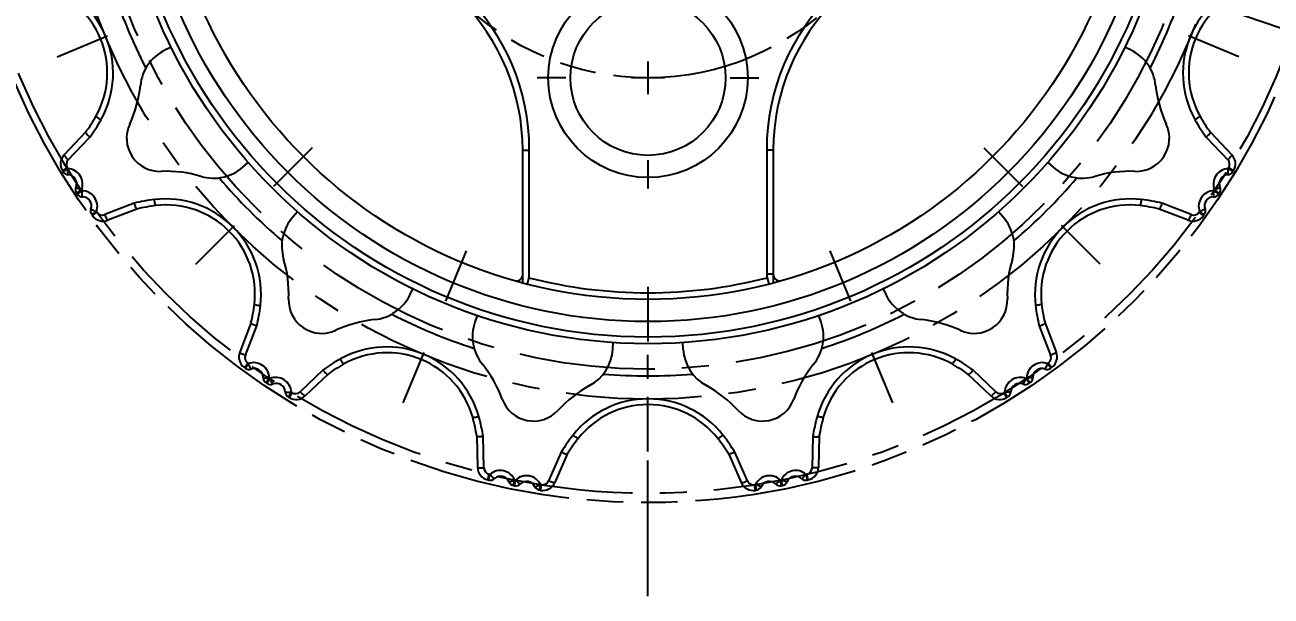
# Model space of a CAD drawing. Header units: millimetres. Extents: x 0 to 297, y 0 to 210.
# Drawn here: x 50.2 to 106.5, y 62.4 to 88.2 of the extents above; entities that cross this region are included whole.
import ezdxf

# ---------------------------------------------------------------- set-up
doc = ezdxf.new("R2010")
doc.units = ezdxf.units.MM
doc.header["$LTSCALE"] = 16.335
doc.linetypes.add('CENTER', pattern=[0.6, 0.375, -0.075, 0.075, -0.075])
doc.linetypes.add('PHANTOM', pattern=[0.8, 0.45, -0.05, 0.1, -0.05, 0.1, -0.05])
doc.layers.get('0').update_dxf_attribs({"linetype": 'CONTINUOUS'})
for name, color, linetype in [('02___PRT_ALL_AXES', 7, 'CONTINUOUS'), ('3_ALL_AXES', 7, 'CONTINUOUS'), ('DEFAULT_3', 7, 'PHANTOM'), ('MEMBER', 7, 'CONTINUOUS')]:
    doc.layers.add(name, color=color, linetype=linetype)
doc.styles.get("Standard").update_dxf_attribs({"font": 'txt', "width": 0.8})
doc.dimstyles.new('DIMSTYLE_1', dxfattribs={"dimtxt": 2.3, "dimasz": 2, "dimexe": 1, "dimexo": 0.5, "dimtad": 1, "dimdec": 3, "dimdsep": 46, "dimtxsty": 'Standard', "dimblk": '_FILLED', "dimblk1": '_FILLED', "dimblk2": '_FILLED', "dimcen": 0.09, "dimadec": 0, "dimazin": 0, "dimtp": 0.05, "dimtm": 0.05, "dimtfac": 1, "dimtdec": 3, "dimtmove": 0, "dimatfit": 2, "dimldrblk": '_FILLED', "dimfxl": 1, "dimtolj": 1, "dimarcsym": 0})
doc.dimstyles.new('DIMSTYLE_2', dxfattribs={"dimtxt": 2.3, "dimasz": 2, "dimexe": 1, "dimexo": 0.5, "dimtad": 1, "dimdsep": 46, "dimtxsty": 'Standard', "dimblk": '_FILLED', "dimblk1": '_FILLED', "dimblk2": '_FILLED', "dimcen": 0.09, "dimadec": 0, "dimazin": 0, "dimtp": 0.2, "dimtm": 0.2, "dimtfac": 1, "dimtmove": 0, "dimatfit": 2, "dimldrblk": '_FILLED', "dimfxl": 1, "dimtolj": 1, "dimarcsym": 0})

# ---------------------------------------------------------------- blocks, each defined once
blk = doc.blocks.new('_FILLED')
at = {"color": 0, "linetype": 'ByBlock'}
blk.add_solid([(0, 0), (-1, 0.125), (-1, -0.125)], dxfattribs=at)
blk = doc.blocks.new('*D1')
at = {"color": 2, "linetype": 'Continuous'}
for p, q in [((95.846, 123.242), (107.879, 140.869)), ((107.879, 140.869), (122.296, 140.869)), ((122.296, 140.869), (107.879, 140.869))]:
    blk.add_line(p, q, dxfattribs=at)
at = {"color": 2, "linetype": 'Continuous', "xscale": 2, "yscale": 2, "zscale": 2, "rotation": 235.6802239081}
blk.add_blockref('_FILLED', (95.846, 123.242), dxfattribs=at)
at = {"color": 2, "linetype": 'Continuous', "insert": (108.879, 143.744), "char_height": 2.3, "width": 12.26667, "attachment_point": 1, "line_spacing_factor": 0.9}
blk.add_mtext('OD \\Fgdt;{\\Fgdt;n}\\Ftxt;62', dxfattribs=at)
blk = doc.blocks.new('*D2')
at = {"color": 2, "linetype": 'Continuous'}
for p, q in [((85.939, 95.228), (118.278, 84.192)), ((118.278, 84.192), (132.695, 84.192)), ((132.695, 84.192), (118.278, 84.192))]:
    blk.add_line(p, q, dxfattribs=at)
at = {"color": 2, "linetype": 'Continuous', "xscale": 2, "yscale": 2, "zscale": 2, "rotation": 161.1570922971}
blk.add_blockref('_FILLED', (85.939, 95.228), dxfattribs=at)
at = {"color": 2, "linetype": 'Continuous', "insert": (119.278, 87.067), "char_height": 2.3, "width": 12.26667, "attachment_point": 1, "line_spacing_factor": 0.9}
blk.add_mtext('PCD\\Fgdt;{\\Fgdt;n}\\Ftxt;16', dxfattribs=at)

msp = doc.modelspace()

# ---------------------------------------------------------------- linework, layer by layer
at = {"layer": '02___PRT_ALL_AXES', "color": 7, "linetype": 'Continuous'}
for p, q in [((78.3678, 86.5543), (78.3678, 85.0693)), ((79.1103, 85.8118), (77.6253, 85.8118))]:
    msp.add_line(p, q, dxfattribs=at)
at = {"layer": '02___PRT_ALL_AXES', "color": 7, "linetype": 'CENTER'}
for p, q in [((74.6553, 85.8118), (73.3678, 85.8118)), ((82.0803, 85.8118), (83.3678, 85.8118)), ((78.3678, 82.0993), (78.3678, 80.8118)), ((78.3678, 62.4228), (78.3678, 73.3118))]:
    msp.add_line(p, q, dxfattribs=at)
at = {"layer": '3_ALL_AXES', "color": 7, "linetype": 'CENTER'}
for p, q in [((51.7023, 86.7666), (53.9774, 87.709)), ((105.0333, 86.7666), (102.7582, 87.709)), ((63.2092, 82.6532), (61.4679, 80.912)), ((93.5264, 82.6532), (95.2677, 80.912)), ((57.9589, 77.403), (59.7002, 79.1442)), ((98.7767, 77.403), (97.0354, 79.1442)), ((70.164, 78.0062), (69.2217, 75.7311)), ((86.5716, 78.0062), (87.5139, 75.7311)), ((78.3678, 76.3743), (78.3678, 73.9118)), ((67.3226, 71.1464), (68.265, 73.4214)), ((89.413, 71.1464), (88.4706, 73.4214)), ((78.3678, 68.9493), (78.3678, 71.4118))]:
    msp.add_line(p, q, dxfattribs=at)
for radius in [30.755, 26.5, 25.15]:
    msp.add_circle((78.3678, 97.8118), radius, dxfattribs=at)
at = {"layer": 'DEFAULT_3', "color": 2, "linetype": 'PHANTOM'}
msp.add_circle((78.3678, 97.6393), 31, dxfattribs=at)
at = {"layer": 'DEFAULT_3', "color": 8, "linetype": 'PHANTOM'}
msp.add_circle((78.3678, 97.8118), 12, dxfattribs=at)
at = {"layer": 'MEMBER', "color": 7, "linetype": 'Continuous'}
for p, q in [((56.8429, 87.1969), (56.5592, 87.057)), ((100.1764, 87.057), (99.8927, 87.1969)), ((52.9799, 83.3535), (52.0139, 82.3415)), ((103.7557, 83.3535), (104.7217, 82.3415)), ((52.1951, 82.1129), (53.1739, 83.1391)), ((103.5617, 83.1391), (104.5405, 82.1129)), ((72.7109, 82.5516), (73.0109, 82.5516)), ((72.7109, 76.5649), (72.7109, 82.5516)), ((73.0109, 76.9455), (73.0109, 82.5516)), ((84.0247, 82.5516), (83.7247, 82.5516)), ((83.7247, 82.5516), (83.7247, 76.9455)), ((84.0247, 82.5516), (84.0247, 76.5649)), ((51.9364, 81.6137), (52.1566, 81.7487)), ((51.9364, 81.6137), (51.9584, 81.5778)), ((51.9584, 81.5778), (52.1784, 81.713)), ((52.1784, 81.713), (52.1566, 81.7487)), ((60.0859, 81.779), (60.3272, 81.9906)), ((96.4084, 81.9906), (96.6497, 81.779)), ((104.579, 81.7487), (104.5572, 81.713)), ((104.7772, 81.5778), (104.5572, 81.713)), ((104.7992, 81.6137), (104.579, 81.7487)), ((104.7992, 81.6137), (104.7772, 81.5778)), ((52.5802, 80.6073), (52.795, 80.7506)), ((52.5802, 80.6073), (52.6043, 80.5711)), ((52.6043, 80.5711), (52.819, 80.7147)), ((103.9406, 80.7506), (103.9166, 80.7147)), ((104.1313, 80.5711), (103.9166, 80.7147)), ((104.1554, 80.6073), (103.9406, 80.7506)), ((104.1554, 80.6073), (104.1313, 80.5711)), ((55.1706, 80.1508), (53.848, 79.6392)), ((55.2945, 79.8895), (53.9899, 79.3843)), ((102.7457, 79.3843), (101.4411, 79.8895)), ((102.8876, 79.6392), (101.565, 80.1508)), ((53.2631, 79.6252), (53.4722, 79.7768)), ((53.2631, 79.6252), (53.2878, 79.5911)), ((53.2878, 79.5911), (53.4967, 79.7429)), ((62.5466, 79.7712), (62.335, 79.5299)), ((94.4006, 79.5299), (94.189, 79.7712)), ((103.2634, 79.7768), (103.2389, 79.7429)), ((103.4478, 79.5911), (103.2389, 79.7429)), ((103.4725, 79.6252), (103.2634, 79.7768)), ((103.4725, 79.6252), (103.4478, 79.5911)), ((72.9901, 76.7888), (72.9192, 76.5117)), ((84.0247, 76.9455), (83.7247, 76.9455)), ((83.7455, 76.7888), (83.8164, 76.5117)), ((67.613, 76.0033), (67.7529, 76.2869)), ((88.9827, 76.2869), (89.1226, 76.0033)), ((70.6533, 75.0855), (70.5516, 74.786)), ((86.184, 74.786), (86.0823, 75.0855)), ((60.4454, 74.7386), (59.9402, 73.4339)), ((60.1951, 73.2921), (60.7067, 74.6147)), ((96.0289, 74.6147), (96.5405, 73.2921)), ((96.2902, 74.7386), (96.7954, 73.4339)), ((76.7774, 73.5476), (76.7984, 73.8679)), ((79.9582, 73.5476), (79.9372, 73.8679)), ((60.1471, 72.7319), (60.2989, 72.9408)), ((60.1812, 72.7071), (60.1471, 72.7319)), ((60.1812, 72.7071), (60.3327, 72.9163)), ((60.3327, 72.9163), (60.2989, 72.9408)), ((63.695, 72.618), (62.6688, 71.6392)), ((94.0668, 71.6392), (93.0406, 72.618)), ((96.4367, 72.9408), (96.4029, 72.9163)), ((96.5544, 72.7071), (96.4029, 72.9163)), ((96.5885, 72.7319), (96.4367, 72.9408)), ((96.5885, 72.7319), (96.5544, 72.7071)), ((61.127, 72.0484), (61.2707, 72.263)), ((61.1632, 72.0242), (61.127, 72.0484)), ((61.1632, 72.0242), (61.3066, 72.239)), ((63.9095, 72.424), (62.8975, 71.458)), ((93.8381, 71.458), (92.8261, 72.424)), ((95.465, 72.263), (95.429, 72.239)), ((95.5724, 72.0242), (95.429, 72.239)), ((95.6086, 72.0484), (95.465, 72.263)), ((95.6086, 72.0484), (95.5724, 72.0242)), ((62.1338, 71.4025), (62.269, 71.6225)), ((62.1697, 71.3804), (62.3046, 71.6006)), ((62.3046, 71.6006), (62.269, 71.6225)), ((94.4666, 71.6225), (94.431, 71.6006)), ((94.5659, 71.3804), (94.431, 71.6006)), ((94.6018, 71.4025), (94.4666, 71.6225)), ((62.1697, 71.3804), (62.1338, 71.4025)), ((94.6018, 71.4025), (94.5659, 71.3804)), ((70.6394, 69.6363), (70.672, 68.2377)), ((70.9618, 68.2041), (70.9283, 69.6219)), ((85.8073, 69.6219), (85.7738, 68.2041)), ((86.0962, 69.6363), (86.0636, 68.2377)), ((74.4532, 68.9207), (73.8797, 67.6237)), ((74.7256, 68.8236), (74.1603, 67.5438)), ((82.01, 68.8236), (82.5753, 67.5438)), ((82.8559, 67.6237), (82.2824, 68.9207)), ((71.1318, 67.6682), (71.1921, 67.9193)), ((71.1727, 67.6584), (71.1318, 67.6682)), ((71.1727, 67.6584), (71.2327, 67.9096)), ((71.2327, 67.9096), (71.1921, 67.9193)), ((72.2986, 67.4118), (72.3492, 67.665)), ((72.3414, 67.4033), (72.3916, 67.6566)), ((72.3916, 67.6566), (72.3492, 67.665)), ((84.3864, 67.665), (84.344, 67.6566)), ((84.3546, 67.6055), (84.344, 67.6566)), ((84.3942, 67.4033), (84.3546, 67.6055)), ((84.3725, 67.5128), (84.3546, 67.6055)), ((84.437, 67.4118), (84.3864, 67.665)), ((85.5436, 67.9193), (85.5029, 67.9096)), ((85.5154, 67.859), (85.5029, 67.9096)), ((85.5629, 67.6584), (85.5154, 67.859)), ((85.5369, 67.767), (85.5154, 67.859)), ((85.6038, 67.6682), (85.5436, 67.9193)), ((85.6038, 67.6682), (85.5629, 67.6584)), ((72.3414, 67.4033), (72.2986, 67.4118)), ((73.4759, 67.2003), (73.5089, 67.4037)), ((73.5175, 67.1936), (73.4759, 67.2003)), ((73.4935, 67.3106), (73.5089, 67.4037)), ((73.5089, 67.4037), (73.5167, 67.4553)), ((73.5579, 67.4487), (73.5167, 67.4553)), ((73.5175, 67.1936), (73.5579, 67.4487)), ((83.2189, 67.4553), (83.1777, 67.4487)), ((83.2181, 67.1936), (83.1777, 67.4487)), ((83.2597, 67.2003), (83.2181, 67.1936)), ((83.2597, 67.2003), (83.2189, 67.4553)), ((84.437, 67.4118), (84.3942, 67.4033))]:
    msp.add_line(p, q, dxfattribs=at)
for centre, radius in [((78.3678, 97.8118), 24), ((78.3678, 97.8118), 23.7), ((78.3678, 97.8118), 23), ((78.3678, 97.8118), 22), ((78.3678, 85.8118), 4.5), ((78.3678, 85.8118), 3.5)]:
    msp.add_circle(centre, radius, dxfattribs=at)
for centre, radius, start, end in [((63.1075, 82.5515), 9.9035, 0.00023, 89.99977), ((93.6281, 82.5516), 9.9034, 90, 180), ((93.6281, 82.5516), 9.6034, 90, 180), ((49.9054, 86.0223), 4.3187, 331.5376, 74.09333), ((106.8302, 86.0223), 4.3186, 105.90663, 208.58947), ((49.9539, 86.0424), 4.0077, 330.833, 74.167), ((78.3678, 97.8118), 25.4489, 197.962, 207.038), ((78.3678, 97.8118), 25.4489, 332.962, 342.038), ((106.7817, 86.0424), 4.0077, 105.833, 209.167), ((57.4438, 85.2633), 2, 116.25, 174.06122), ((99.2918, 85.2633), 2, 5.93878, 63.75), ((49.9539, 86.0424), 5.5303, 335.16128, 354.06122), ((106.7817, 86.0424), 5.5303, 185.93878, 204.83872), ((47.3725, 87.4832), 6.964, 323.62996, 330.833), ((47.3322, 87.4599), 7.266, 323.51139, 330.86713), ((49.9268, 86.0134), 4.2954, 330.87174, 331.50593), ((106.8166, 86.0179), 4.3045, 208.62368, 209.12913), ((109.4034, 87.4599), 7.266, 209.13288, 216.4886), ((109.3631, 87.4832), 6.964, 209.167, 216.37004), ((56.3339, 83.0892), 1.5, 155.16128, 272.33872), ((100.4017, 83.0892), 1.5, 267.66128, 24.83872), ((52.4479, 81.9272), 0.6, 136.333, 211.50148), ((104.2877, 81.9272), 0.6, 328.49852, 43.667), ((52.214, 81.7349), 0.3, 211.57933, 267.26376), ((52.4126, 81.9057), 0.3003, 136.38342, 211.52639), ((52.1442, 81.0124), 0.7015, 338.0867, 87.20231), ((56.6207, 76.0648), 5.5303, 73.43878, 92.33872), ((58.7672, 83.2827), 2, 253.43878, 311.25), ((97.9684, 83.2827), 2, 228.75, 286.56122), ((100.1149, 76.0648), 5.5303, 87.66128, 106.56122), ((104.5914, 81.0124), 0.7015, 92.79761, 201.91322), ((104.5216, 81.7349), 0.3, 272.73624, 328.42067), ((104.323, 81.9057), 0.3003, 328.47362, 43.61656), ((52.1806, 81.0357), 0.4, 338.02533, 87.26376), ((78.3678, 97.8118), 25.4489, 220.462, 229.538), ((78.3678, 97.8118), 25.4489, 310.462, 319.538), ((104.555, 81.0357), 0.4, 92.73624, 201.97467), ((52.8297, 80.7738), 0.3, 158.02533, 213.70976), ((52.8537, 80.7379), 0.3, 213.79024, 269.47467), ((78.3678, 97.8118), 30.7418, 213.70976, 213.79024), ((52.8118, 80.0132), 0.7015, 340.29762, 89.41321), ((52.8473, 80.0379), 0.4, 340.23624, 89.47467), ((103.9238, 80.0132), 0.7015, 90.5867, 199.70231), ((103.8884, 80.0379), 0.4, 90.52533, 199.76376), ((103.8819, 80.7379), 0.3, 270.52533, 326.20976), ((103.9059, 80.7738), 0.3, 326.29024, 21.97467), ((53.506, 79.8012), 0.3, 160.23624, 215.92067), ((56.927, 73.1003), 7.2659, 96.63282, 103.98866), ((56.964, 73.1285), 6.964, 96.667, 103.87005), ((56.5837, 76.0278), 4.3186, 353.40554, 96.59446), ((56.6207, 76.0648), 4.0077, 353.333, 96.667), ((100.1519, 76.0277), 4.3186, 83.40581, 186.59419), ((100.1149, 76.0648), 4.0077, 83.333, 186.667), ((99.7716, 73.1285), 6.964, 76.12996, 83.333), ((99.8085, 73.1002), 7.266, 76.0114, 83.36712), ((103.2296, 79.8012), 0.3, 324.07933, 19.76376), ((53.7732, 79.9438), 0.6, 215.99852, 291.167), ((78.3678, 97.8118), 30.7418, 215.92067, 215.99852), ((53.7398, 79.9194), 0.3003, 215.97362, 291.11656), ((63.8387, 78.2112), 2, 138.75, 196.56122), ((92.8969, 78.2112), 2, 343.43878, 41.25), ((102.9624, 79.9438), 0.6, 248.833, 324.00148), ((102.9958, 79.9194), 0.3003, 248.88342, 324.02639), ((56.6207, 76.0648), 5.5303, 357.66128, 16.56122), ((100.1149, 76.0648), 5.5303, 163.43878, 182.33872), ((72.4109, 76.9455), 0.3, 266.16096, 343.61116), ((72.4109, 76.9455), 0.6, 344.85935, 360), ((78.3678, 97.8118), 21.7, 255.65149, 284.34851), ((84.3247, 76.9455), 0.6, 180, 195.14065), ((84.3247, 76.9455), 0.3, 180, 273.97961), ((65.8192, 76.8878), 2, 275.93878, 333.75), ((90.9164, 76.8878), 2, 206.25, 264.06122), ((53.6845, 76.408), 6.964, 346.12995, 353.333), ((53.6561, 76.3711), 7.2661, 346.01143, 353.3671), ((63.6452, 75.7779), 1.5, 177.66128, 294.83872), ((93.0904, 75.7779), 1.5, 245.16128, 2.33872), ((103.0793, 76.3711), 7.2659, 186.63282, 193.98866), ((103.0511, 76.408), 6.964, 186.667, 193.87005), ((66.5984, 69.3979), 5.5303, 95.93878, 114.83872), ((78.3678, 97.8118), 25.4489, 242.962, 252.038), ((78.3678, 97.8118), 25.4489, 287.962, 297.038), ((90.1372, 69.3979), 5.5303, 65.16128, 84.06122), ((72.4455, 74.1432), 2, 161.25, 219.06122), ((84.2901, 74.1432), 2, 320.93878, 18.75), ((60.4998, 73.2173), 0.6, 158.833, 234.00148), ((60.4753, 73.1838), 0.3003, 158.88342, 234.02639), ((66.5717, 69.3668), 4.3002, 118.56911, 119.12864), ((66.5783, 69.3494), 4.3187, 15.90694, 118.53582), ((66.5984, 69.3979), 4.0077, 15.833, 119.167), ((74.7817, 73.6785), 2, 298.43878, 356.25), ((81.9539, 73.6785), 2, 183.75, 241.56122), ((90.1573, 69.3495), 4.3187, 61.45726, 164.09323), ((90.1372, 69.3979), 4.0077, 60.833, 164.167), ((90.163, 69.3652), 4.302, 60.87102, 61.42351), ((96.2603, 73.1838), 0.3003, 305.97362, 21.11656), ((96.2358, 73.2173), 0.6, 305.99852, 21.167), ((60.3572, 72.9501), 0.3, 234.07933, 289.76376), ((60.5692, 72.2558), 0.7015, 0.5867, 109.70231), ((60.5939, 72.2913), 0.4, 0.52533, 109.76376), ((68.0158, 66.7763), 7.2659, 119.13283, 126.48865), ((68.0391, 66.8165), 6.964, 119.167, 126.37005), ((66.5984, 69.3979), 5.5303, 20.16128, 39.06122), ((90.1372, 69.3979), 5.5303, 140.93878, 159.83872), ((88.6965, 66.8165), 6.964, 53.62996, 60.833), ((88.7197, 66.7763), 7.266, 53.51139, 60.86713), ((96.1664, 72.2558), 0.7015, 70.29761, 179.41322), ((96.1417, 72.2913), 0.4, 70.23624, 179.47467), ((96.3784, 72.9501), 0.3, 250.23624, 305.92067), ((61.2939, 72.2977), 0.3, 180.52533, 236.20976), ((61.3297, 72.2738), 0.3, 236.29024, 291.97467), ((78.3678, 97.8118), 30.7418, 236.20976, 236.29024), ((61.5684, 71.5882), 0.7015, 2.79761, 111.91322), ((61.5917, 71.6246), 0.4, 2.73624, 111.97467), ((78.3678, 97.8118), 25.4489, 265.462, 274.538), ((95.1672, 71.5882), 0.7015, 68.0867, 177.20231), ((95.1439, 71.6246), 0.4, 68.02533, 177.26376), ((95.4059, 72.2738), 0.3, 248.02533, 303.70976), ((95.4417, 72.2977), 0.3, 303.79024, 359.47467), ((62.2909, 71.658), 0.3, 182.73624, 238.42067), ((62.4832, 71.892), 0.6, 238.49852, 313.667), ((62.4617, 71.8566), 0.3003, 238.47362, 313.61656), ((78.3678, 67.0569), 5.5303, 118.43878, 137.33872), ((78.3678, 67.0569), 5.5303, 42.66128, 61.56122), ((94.2524, 71.892), 0.6, 226.333, 301.50148), ((94.2739, 71.8566), 0.3003, 226.38342, 301.52639), ((94.4447, 71.658), 0.3, 301.57933, 357.26376), ((73.1979, 71.821), 1.5, 200.16128, 317.33872), ((78.3678, 67.0044), 4.3186, 38.40658, 141.59336), ((78.3678, 67.0569), 4.0077, 38.333, 141.667), ((83.5377, 71.821), 1.5, 222.66128, 339.83872), ((63.7543, 68.5914), 6.964, 8.62996, 15.833), ((63.7423, 68.5465), 7.266, 8.51139, 15.86713), ((92.9932, 68.5465), 7.2659, 164.13282, 171.48866), ((92.9813, 68.5914), 6.964, 164.167, 171.37005), ((80.679, 65.1783), 7.264, 141.63134, 148.98866), ((80.6867, 65.2233), 6.964, 141.667, 148.87005), ((76.0489, 65.2233), 6.964, 31.12996, 38.333), ((76.0549, 65.1772), 7.266, 31.0114, 38.36712), ((80.6726, 65.1826), 7.2564, 147.71525, 148.99276), ((71.2718, 68.2516), 0.6, 181.333, 256.50148), ((71.262, 68.2114), 0.3003, 181.38342, 256.52639), ((71.7039, 67.3899), 0.7015, 23.0867, 132.20231), ((85.0317, 67.3899), 0.7015, 47.79761, 156.91322), ((85.4736, 68.2114), 0.3003, 283.47362, 358.61656), ((85.4638, 68.2516), 0.6, 283.49852, 358.667), ((71.2424, 67.9502), 0.3, 256.57933, 312.26376), ((73.034, 69.5757), 2.4538, 222.76735, 224.05014), ((71.7131, 67.4322), 0.4, 23.02533, 132.26376), ((72.3574, 67.706), 0.3, 203.02533, 258.70976), ((72.8825, 67.1555), 0.7015, 25.29761, 134.41322), ((74.1273, 69.391), 2.4538, 224.97825, 226.26105), ((72.8901, 67.198), 0.4, 25.23624, 134.47467), ((73.6114, 67.7862), 0.6, 260.99852, 336.167), ((73.6051, 67.7453), 0.3003, 260.97362, 336.11656), ((83.1242, 67.7862), 0.6, 203.833, 279.00148), ((83.1305, 67.7453), 0.3003, 203.88342, 279.02639), ((83.8531, 67.1555), 0.7015, 45.5867, 154.70231), ((83.8455, 67.198), 0.4, 45.52533, 154.76376), ((82.6103, 69.389), 2.451, 313.73783, 315.0221), ((84.3782, 67.706), 0.3, 281.29024, 336.97467), ((85.0225, 67.4322), 0.4, 47.73624, 156.97467), ((85.4932, 67.9502), 0.3, 227.73624, 283.42067), ((83.7036, 69.5738), 2.451, 315.94874, 317.233), ((72.3997, 67.6975), 0.3, 258.79024, 314.47467), ((73.5233, 67.4965), 0.3, 205.23624, 260.92067), ((83.2123, 67.4965), 0.3, 279.07933, 334.76376), ((84.3359, 67.6975), 0.3, 225.52533, 281.20976)]:
    msp.add_arc(centre, radius, start, end, dxfattribs=at)
msp.add_ellipse((63.1075, 82.5516), major_axis=(0, -9.6034), ratio=1, start_param=1.5707963, end_param=3.1415927, dxfattribs=at)
for points, knots in [([(53.4535, 84.0892), (53.4521, 84.0868), (53.456, 84.0774), (53.4671, 84.0656), (53.4865, 84.0479), (53.5263, 84.0175), (53.5911, 83.9742), (53.6478, 83.9403), (53.679, 83.9225)], [0, 0, 0, 0, 0.0298228, 0.0890139, 0.1803572, 0.3020562, 0.6203937, 1, 1, 1, 1]), ([(103.2821, 84.0892), (103.2835, 84.0868), (103.2796, 84.0774), (103.2685, 84.0656), (103.2491, 84.0479), (103.2093, 84.0175), (103.1445, 83.9742), (103.0878, 83.9403), (103.0566, 83.9225)], [0, 0, 0, 0, 0.0298229, 0.089014, 0.1803573, 0.3020564, 0.6203938, 1, 1, 1, 1]), ([(53.1739, 83.1391), (53.1457, 83.163), (53.0949, 83.2086), (53.038, 83.2653), (53.0039, 83.3044), (52.988, 83.3265), (52.9792, 83.3409), (52.9779, 83.3514), (52.9799, 83.3535)], [0, 0, 0, 0, 0.3785509, 0.696775, 0.8188283, 0.9106519, 0.9698701, 1, 1, 1, 1]), ([(103.5617, 83.1391), (103.5895, 83.1629), (103.64, 83.2079), (103.6965, 83.2642), (103.7307, 83.3032), (103.7469, 83.3252), (103.7559, 83.3404), (103.7576, 83.3509), (103.7557, 83.3535)], [0, 0, 0, 0, 0.374895, 0.691193, 0.8133203, 0.9060712, 0.9671939, 1, 1, 1, 1]), ([(52.0139, 82.3415), (52.0118, 82.3392), (52.0125, 82.3285), (52.0205, 82.3129), (52.035, 82.2895), (52.0669, 82.2479), (52.1203, 82.1873), (52.1684, 82.1386), (52.1951, 82.1129)], [0, 0, 0, 0, 0.0318767, 0.0922613, 0.1844249, 0.306624, 0.624422, 1, 1, 1, 1]), ([(104.7217, 82.3415), (104.7238, 82.3392), (104.7231, 82.3285), (104.7151, 82.3129), (104.7006, 82.2895), (104.6687, 82.2479), (104.6153, 82.1873), (104.5672, 82.1386), (104.5405, 82.1129)], [0, 0, 0, 0, 0.0318765, 0.0922611, 0.1844247, 0.306624, 0.6244221, 1, 1, 1, 1]), ([(52.1997, 81.4353), (52.1969, 81.4354), (52.1911, 81.4436), (52.1872, 81.4591), (52.1827, 81.4847), (52.1781, 81.5343), (52.1758, 81.6116), (52.177, 81.6773), (52.1784, 81.713)], [0, 0, 0, 0, 0.0293074, 0.0882306, 0.1796484, 0.3012372, 0.6191887, 1, 1, 1, 1]), ([(104.5359, 81.4353), (104.5387, 81.4354), (104.5445, 81.4436), (104.5484, 81.4591), (104.553, 81.4847), (104.5575, 81.5343), (104.5598, 81.6116), (104.5586, 81.6773), (104.5572, 81.713)], [0, 0, 0, 0, 0.0293089, 0.088233, 0.1796504, 0.3012386, 0.6191892, 1, 1, 1, 1]), ([(52.5515, 80.886), (52.5505, 80.8835), (52.5555, 80.8748), (52.5679, 80.8647), (52.5894, 80.8499), (52.6324, 80.8251), (52.7017, 80.7906), (52.7619, 80.7643), (52.795, 80.7506)], [0, 0, 0, 0, 0.0293089, 0.088233, 0.1796504, 0.3012386, 0.6191892, 1, 1, 1, 1]), ([(52.8509, 80.4379), (52.8482, 80.438), (52.8421, 80.4459), (52.8375, 80.4613), (52.832, 80.4867), (52.8256, 80.536), (52.8203, 80.6132), (52.819, 80.6789), (52.819, 80.7147)], [0, 0, 0, 0, 0.0293077, 0.088231, 0.1796487, 0.3012374, 0.6191888, 1, 1, 1, 1]), ([(103.8847, 80.4379), (103.8874, 80.438), (103.8935, 80.4459), (103.8981, 80.4613), (103.9036, 80.4867), (103.91, 80.536), (103.9153, 80.6132), (103.9166, 80.6789), (103.9166, 80.7147)], [0, 0, 0, 0, 0.0293089, 0.088233, 0.1796504, 0.3012386, 0.6191892, 1, 1, 1, 1]), ([(104.1841, 80.886), (104.1851, 80.8835), (104.1801, 80.8748), (104.1677, 80.8647), (104.1462, 80.8499), (104.1032, 80.8251), (104.0339, 80.7906), (103.9737, 80.7643), (103.9406, 80.7506)], [0, 0, 0, 0, 0.0293074, 0.0882306, 0.1796484, 0.3012372, 0.6191887, 1, 1, 1, 1]), ([(53.2237, 79.9027), (53.2228, 79.9001), (53.2281, 79.8916), (53.2409, 79.882), (53.2629, 79.868), (53.3069, 79.8449), (53.3775, 79.8132), (53.4386, 79.7892), (53.4722, 79.7768)], [0, 0, 0, 0, 0.0293088, 0.0882328, 0.1796503, 0.3012384, 0.6191891, 1, 1, 1, 1]), ([(55.1706, 80.1508), (55.1821, 80.1159), (55.2042, 80.052), (55.2346, 79.9783), (55.2576, 79.9318), (55.2718, 79.9084), (55.2823, 79.8943), (55.2914, 79.8887), (55.2945, 79.8895)], [0, 0, 0, 0, 0.3748938, 0.691191, 0.813318, 0.9060687, 0.967192, 1, 1, 1, 1]), ([(56.1554, 80.0454), (56.1526, 80.0451), (56.1455, 80.0523), (56.1388, 80.067), (56.1299, 80.0918), (56.117, 80.1402), (56.1019, 80.2166), (56.0923, 80.2819), (56.0878, 80.3176)], [0, 0, 0, 0, 0.0298229, 0.089014, 0.1803573, 0.3020564, 0.6203938, 1, 1, 1, 1]), ([(100.5802, 80.0454), (100.583, 80.0451), (100.5901, 80.0523), (100.5968, 80.067), (100.6057, 80.0918), (100.6186, 80.1402), (100.6337, 80.2166), (100.6433, 80.2819), (100.6478, 80.3176)], [0, 0, 0, 0, 0.0298228, 0.0890138, 0.1803571, 0.3020561, 0.6203936, 1, 1, 1, 1]), ([(101.565, 80.1508), (101.5536, 80.1155), (101.531, 80.0512), (101.5004, 79.9769), (101.4773, 79.9304), (101.463, 79.9073), (101.453, 79.8937), (101.4438, 79.8884), (101.4411, 79.8895)], [0, 0, 0, 0, 0.378551, 0.6967752, 0.8188285, 0.9106521, 0.9698702, 1, 1, 1, 1]), ([(103.5119, 79.9027), (103.5128, 79.9001), (103.5075, 79.8916), (103.4947, 79.882), (103.4727, 79.868), (103.4287, 79.8449), (103.3581, 79.8132), (103.297, 79.7892), (103.2634, 79.7768)], [0, 0, 0, 0, 0.0293074, 0.0882306, 0.1796484, 0.3012372, 0.6191887, 1, 1, 1, 1]), ([(53.9899, 79.3843), (53.9869, 79.3832), (53.9773, 79.388), (53.9659, 79.4013), (53.9499, 79.4237), (53.9236, 79.469), (53.8882, 79.5416), (53.8616, 79.6047), (53.848, 79.6392)], [0, 0, 0, 0, 0.0318765, 0.0922611, 0.1844247, 0.306624, 0.6244221, 1, 1, 1, 1]), ([(102.7457, 79.3843), (102.7487, 79.3832), (102.7583, 79.388), (102.7697, 79.4013), (102.7857, 79.4237), (102.812, 79.469), (102.8474, 79.5416), (102.874, 79.6047), (102.8876, 79.6392)], [0, 0, 0, 0, 0.0318767, 0.0922613, 0.1844249, 0.306624, 0.624422, 1, 1, 1, 1]), ([(72.714, 76.8592), (72.7073, 76.8576), (72.6951, 76.8451), (72.6884, 76.8311), (72.6847, 76.8228)], [0, 0, 0, 0, 0.4313124, 1, 1, 1, 1]), ([(60.6014, 75.5995), (60.6011, 75.5967), (60.6082, 75.5895), (60.623, 75.5828), (60.6477, 75.5739), (60.6962, 75.5611), (60.7725, 75.5459), (60.8379, 75.5363), (60.8736, 75.5318)], [0, 0, 0, 0, 0.0298228, 0.0890139, 0.1803572, 0.3020562, 0.6203937, 1, 1, 1, 1]), ([(96.1342, 75.5995), (96.1345, 75.5967), (96.1274, 75.5895), (96.1126, 75.5828), (96.0879, 75.5739), (96.0394, 75.5611), (95.9631, 75.5459), (95.8977, 75.5363), (95.862, 75.5318)], [0, 0, 0, 0, 0.0298229, 0.089014, 0.1803573, 0.3020564, 0.6203938, 1, 1, 1, 1]), ([(60.7067, 74.6147), (60.6714, 74.626), (60.6071, 74.6486), (60.5328, 74.6793), (60.4864, 74.7024), (60.4633, 74.7167), (60.4496, 74.7267), (60.4444, 74.7358), (60.4454, 74.7386)], [0, 0, 0, 0, 0.3785502, 0.6967737, 0.8188268, 0.9106502, 0.9698687, 1, 1, 1, 1]), ([(96.0289, 74.6147), (96.0637, 74.6261), (96.1276, 74.6483), (96.2013, 74.6787), (96.2478, 74.7016), (96.2712, 74.7158), (96.2854, 74.7263), (96.2909, 74.7355), (96.2902, 74.7386)], [0, 0, 0, 0, 0.3748938, 0.6911911, 0.8133181, 0.9060688, 0.9671921, 1, 1, 1, 1]), ([(59.9402, 73.4339), (59.9391, 73.431), (59.9439, 73.4213), (59.9572, 73.41), (59.9796, 73.394), (60.025, 73.3677), (60.0975, 73.3322), (60.1606, 73.3056), (60.1951, 73.2921)], [0, 0, 0, 0, 0.0318767, 0.0922613, 0.1844249, 0.306624, 0.624422, 1, 1, 1, 1]), ([(96.7954, 73.4339), (96.7965, 73.431), (96.7917, 73.4213), (96.7784, 73.41), (96.756, 73.394), (96.7106, 73.3677), (96.6381, 73.3322), (96.575, 73.3056), (96.5405, 73.2921)], [0, 0, 0, 0, 0.0318765, 0.0922611, 0.1844247, 0.306624, 0.6244221, 1, 1, 1, 1]), ([(60.4586, 72.6677), (60.456, 72.6668), (60.4476, 72.6722), (60.438, 72.685), (60.424, 72.7069), (60.4009, 72.751), (60.3691, 72.8215), (60.3451, 72.8827), (60.3327, 72.9163)], [0, 0, 0, 0, 0.0293074, 0.0882306, 0.1796484, 0.3012372, 0.6191887, 1, 1, 1, 1]), ([(63.695, 72.618), (63.7189, 72.5901), (63.7638, 72.5396), (63.8201, 72.4831), (63.8591, 72.449), (63.8812, 72.4328), (63.8963, 72.4237), (63.9069, 72.4221), (63.9095, 72.424)], [0, 0, 0, 0, 0.3748935, 0.6911905, 0.8133174, 0.906068, 0.9671914, 1, 1, 1, 1]), ([(64.6452, 72.8975), (64.6427, 72.8961), (64.6333, 72.9), (64.6215, 72.9111), (64.6038, 72.9305), (64.5734, 72.9704), (64.5302, 73.0351), (64.4963, 73.0919), (64.4785, 73.1231)], [0, 0, 0, 0, 0.0298229, 0.089014, 0.1803573, 0.3020564, 0.6203938, 1, 1, 1, 1]), ([(92.0904, 72.8975), (92.0929, 72.8961), (92.1023, 72.9), (92.1141, 72.9111), (92.1318, 72.9305), (92.1622, 72.9704), (92.2054, 73.0351), (92.2393, 73.0919), (92.2571, 73.1231)], [0, 0, 0, 0, 0.0298229, 0.089014, 0.1803573, 0.3020564, 0.6203938, 1, 1, 1, 1]), ([(93.0406, 72.618), (93.0166, 72.5897), (92.9711, 72.539), (92.9144, 72.482), (92.8753, 72.4479), (92.8532, 72.4321), (92.8387, 72.4233), (92.8282, 72.4219), (92.8261, 72.424)], [0, 0, 0, 0, 0.3785509, 0.696775, 0.8188283, 0.9106518, 0.96987, 1, 1, 1, 1]), ([(96.277, 72.6677), (96.2796, 72.6668), (96.288, 72.6722), (96.2976, 72.685), (96.3116, 72.7069), (96.3347, 72.751), (96.3665, 72.8215), (96.3905, 72.8827), (96.4029, 72.9163)], [0, 0, 0, 0, 0.0293089, 0.088233, 0.1796504, 0.3012386, 0.6191892, 1, 1, 1, 1]), ([(60.9939, 72.295), (60.9939, 72.2922), (61.0019, 72.2861), (61.0172, 72.2816), (61.0427, 72.2761), (61.092, 72.2696), (61.1692, 72.2643), (61.2348, 72.263), (61.2707, 72.263)], [0, 0, 0, 0, 0.0293089, 0.088233, 0.1796504, 0.3012386, 0.6191892, 1, 1, 1, 1]), ([(61.442, 71.9956), (61.4394, 71.9945), (61.4308, 71.9996), (61.4207, 72.012), (61.4058, 72.0334), (61.381, 72.0765), (61.3466, 72.1458), (61.3202, 72.2059), (61.3066, 72.239)], [0, 0, 0, 0, 0.0293074, 0.0882306, 0.1796484, 0.3012372, 0.6191887, 1, 1, 1, 1]), ([(95.2936, 71.9956), (95.2962, 71.9945), (95.3048, 71.9996), (95.3149, 72.012), (95.3298, 72.0334), (95.3546, 72.0765), (95.389, 72.1458), (95.4154, 72.2059), (95.429, 72.239)], [0, 0, 0, 0, 0.0293089, 0.088233, 0.1796504, 0.3012386, 0.6191892, 1, 1, 1, 1]), ([(95.7417, 72.295), (95.7417, 72.2922), (95.7337, 72.2861), (95.7184, 72.2816), (95.6929, 72.2761), (95.6436, 72.2696), (95.5664, 72.2643), (95.5008, 72.263), (95.465, 72.263)], [0, 0, 0, 0, 0.0293074, 0.0882306, 0.1796484, 0.3012372, 0.6191887, 1, 1, 1, 1]), ([(61.9912, 71.6437), (61.9913, 71.641), (61.9995, 71.6352), (62.015, 71.6312), (62.0407, 71.6267), (62.0902, 71.6222), (62.1675, 71.6198), (62.2332, 71.6211), (62.269, 71.6225)], [0, 0, 0, 0, 0.0293089, 0.088233, 0.1796504, 0.3012386, 0.6191892, 1, 1, 1, 1]), ([(62.8975, 71.458), (62.8952, 71.4558), (62.8844, 71.4566), (62.8688, 71.4645), (62.8455, 71.4791), (62.8038, 71.5109), (62.7433, 71.5644), (62.6946, 71.6125), (62.6688, 71.6392)], [0, 0, 0, 0, 0.0318765, 0.0922611, 0.1844247, 0.306624, 0.6244221, 1, 1, 1, 1]), ([(93.8381, 71.458), (93.8404, 71.4558), (93.8512, 71.4566), (93.8668, 71.4645), (93.8901, 71.4791), (93.9318, 71.5109), (93.9923, 71.5644), (94.041, 71.6125), (94.0668, 71.6392)], [0, 0, 0, 0, 0.0318767, 0.0922613, 0.1844249, 0.306624, 0.624422, 1, 1, 1, 1]), ([(94.7444, 71.6437), (94.7443, 71.641), (94.7361, 71.6352), (94.7206, 71.6312), (94.6949, 71.6267), (94.6454, 71.6222), (94.5681, 71.6198), (94.5024, 71.6211), (94.4666, 71.6225)], [0, 0, 0, 0, 0.0293074, 0.0882306, 0.1796484, 0.3012372, 0.6191887, 1, 1, 1, 1]), ([(70.4541, 70.4914), (70.4548, 70.4887), (70.4642, 70.4848), (70.4804, 70.4843), (70.5067, 70.4855), (70.5563, 70.4922), (70.6327, 70.5074), (70.6968, 70.5235), (70.7314, 70.533)], [0, 0, 0, 0, 0.0298228, 0.0890138, 0.1803571, 0.3020561, 0.6203936, 1, 1, 1, 1]), ([(86.2815, 70.4914), (86.2808, 70.4887), (86.2714, 70.4848), (86.2552, 70.4843), (86.2289, 70.4855), (86.1793, 70.4922), (86.1029, 70.5074), (86.0388, 70.5235), (86.0042, 70.533)], [0, 0, 0, 0, 0.0298229, 0.089014, 0.1803573, 0.3020564, 0.6203938, 1, 1, 1, 1]), ([(70.9283, 69.6219), (70.8913, 69.6188), (70.8233, 69.6151), (70.7429, 69.615), (70.6911, 69.6185), (70.6643, 69.6229), (70.6479, 69.6269), (70.6395, 69.6334), (70.6394, 69.6363)], [0, 0, 0, 0, 0.3785509, 0.696775, 0.8188283, 0.9106518, 0.9698701, 1, 1, 1, 1]), ([(75.224, 69.5426), (75.2223, 69.5404), (75.2121, 69.5404), (75.197, 69.5461), (75.1732, 69.5573), (75.1299, 69.5824), (75.0652, 69.6257), (75.0121, 69.6652), (74.9837, 69.6872)], [0, 0, 0, 0, 0.0298229, 0.089014, 0.1803573, 0.3020564, 0.6203938, 1, 1, 1, 1]), ([(81.5116, 69.5426), (81.5133, 69.5404), (81.5235, 69.5404), (81.5386, 69.5461), (81.5624, 69.5573), (81.6057, 69.5824), (81.6704, 69.6257), (81.7235, 69.6652), (81.7519, 69.6872)], [0, 0, 0, 0, 0.0298228, 0.0890139, 0.1803571, 0.3020561, 0.6203936, 1, 1, 1, 1]), ([(85.8073, 69.6219), (85.8439, 69.6191), (85.9114, 69.6151), (85.9912, 69.615), (86.0429, 69.6184), (86.0699, 69.6225), (86.087, 69.6268), (86.0957, 69.6332), (86.0962, 69.6363)], [0, 0, 0, 0, 0.3748938, 0.6911911, 0.8133181, 0.9060688, 0.9671921, 1, 1, 1, 1]), ([(74.4532, 68.9207), (74.4859, 68.9041), (74.5467, 68.8746), (74.6204, 68.844), (74.6695, 68.8274), (74.696, 68.8209), (74.7135, 68.8183), (74.7239, 68.8208), (74.7256, 68.8236)], [0, 0, 0, 0, 0.3748938, 0.6911911, 0.8133181, 0.9060688, 0.967192, 1, 1, 1, 1]), ([(82.2824, 68.9207), (82.2495, 68.9038), (82.188, 68.8743), (82.1138, 68.8434), (82.0646, 68.8269), (82.0381, 68.8207), (82.0214, 68.8181), (82.0112, 68.8209), (82.01, 68.8236)], [0, 0, 0, 0, 0.378551, 0.6967751, 0.8188284, 0.9106519, 0.9698701, 1, 1, 1, 1]), ([(70.672, 68.2377), (70.6721, 68.2345), (70.6802, 68.2275), (70.6969, 68.222), (70.7237, 68.2158), (70.7756, 68.2089), (70.8562, 68.2039), (70.9247, 68.2035), (70.9618, 68.2041)], [0, 0, 0, 0, 0.0318767, 0.0922613, 0.1844249, 0.306624, 0.624422, 1, 1, 1, 1]), ([(86.0636, 68.2377), (86.0635, 68.2345), (86.0554, 68.2275), (86.0387, 68.222), (86.0119, 68.2158), (85.96, 68.2089), (85.8794, 68.2039), (85.8109, 68.2035), (85.7738, 68.2041)], [0, 0, 0, 0, 0.0318765, 0.0922611, 0.1844247, 0.306624, 0.6244221, 1, 1, 1, 1]), ([(71.4002, 67.7494), (71.3738, 67.7694), (71.3167, 67.8219), (71.2627, 67.8772), (71.2327, 67.9096)], [0, 0, 0, 0, 0.4287669, 1, 1, 1, 1]), ([(71.4441, 67.7282), (71.4427, 67.7269), (71.4368, 67.7268), (71.4218, 67.7336), (71.4094, 67.7423), (71.4002, 67.7494)], [0, 0, 0, 0, 0.1114519, 0.3070818, 1, 1, 1, 1]), ([(72.0813, 67.5886), (72.0824, 67.5861), (72.0921, 67.5835), (72.108, 67.5852), (72.1336, 67.5898), (72.1816, 67.6027), (72.255, 67.6274), (72.3161, 67.6513), (72.3492, 67.665)], [0, 0, 0, 0, 0.0293089, 0.088233, 0.1796504, 0.3012386, 0.6191892, 1, 1, 1, 1]), ([(72.5651, 67.5029), (72.538, 67.522), (72.4789, 67.5722), (72.4228, 67.6253), (72.3916, 67.6566)], [0, 0, 0, 0, 0.4287669, 1, 1, 1, 1]), ([(72.6099, 67.4835), (72.6085, 67.4822), (72.6026, 67.4818), (72.5873, 67.488), (72.5746, 67.4963), (72.5651, 67.5029)], [0, 0, 0, 0, 0.1114519, 0.3070818, 1, 1, 1, 1]), ([(74.1603, 67.5438), (74.159, 67.5409), (74.1487, 67.5375), (74.1313, 67.5389), (74.1041, 67.5434), (74.0535, 67.5569), (73.9771, 67.5831), (73.9137, 67.6089), (73.8797, 67.6237)], [0, 0, 0, 0, 0.0318765, 0.0922611, 0.1844247, 0.306624, 0.6244221, 1, 1, 1, 1]), ([(82.5753, 67.5438), (82.5766, 67.5409), (82.5869, 67.5375), (82.6043, 67.5389), (82.6315, 67.5434), (82.6821, 67.5569), (82.7585, 67.5831), (82.8219, 67.6089), (82.8559, 67.6237)], [0, 0, 0, 0, 0.0318767, 0.0922613, 0.1844249, 0.306624, 0.624422, 1, 1, 1, 1]), ([(84.1257, 67.4835), (84.1271, 67.4822), (84.133, 67.4818), (84.1483, 67.488), (84.161, 67.4963), (84.1705, 67.5029)], [0, 0, 0, 0, 0.1114561, 0.3070897, 1, 1, 1, 1]), ([(84.1705, 67.5029), (84.1976, 67.522), (84.2567, 67.5722), (84.3128, 67.6253), (84.344, 67.6566)], [0, 0, 0, 0, 0.4287662, 1, 1, 1, 1]), ([(84.6543, 67.5886), (84.6532, 67.5861), (84.6435, 67.5835), (84.6276, 67.5852), (84.602, 67.5898), (84.554, 67.6027), (84.4806, 67.6274), (84.4195, 67.6513), (84.3864, 67.665)], [0, 0, 0, 0, 0.0293074, 0.0882306, 0.1796484, 0.3012372, 0.6191887, 1, 1, 1, 1]), ([(85.2915, 67.7282), (85.2929, 67.7269), (85.2988, 67.7268), (85.3138, 67.7336), (85.3262, 67.7423), (85.3354, 67.7494)], [0, 0, 0, 0, 0.1114561, 0.3070897, 1, 1, 1, 1]), ([(85.3354, 67.7494), (85.3618, 67.7694), (85.4189, 67.8219), (85.4729, 67.8772), (85.5029, 67.9096)], [0, 0, 0, 0, 0.4287662, 1, 1, 1, 1]), ([(73.2519, 67.3686), (73.2531, 67.3661), (73.2629, 67.3639), (73.2787, 67.3662), (73.3041, 67.3718), (73.3516, 67.3866), (73.424, 67.414), (73.4842, 67.4403), (73.5167, 67.4553)], [0, 0, 0, 0, 0.0293089, 0.088233, 0.1796504, 0.3012386, 0.6191892, 1, 1, 1, 1]), ([(83.4837, 67.3686), (83.4825, 67.3661), (83.4727, 67.3639), (83.4569, 67.3662), (83.4315, 67.3718), (83.384, 67.3866), (83.3116, 67.414), (83.2514, 67.4403), (83.2189, 67.4553)], [0, 0, 0, 0, 0.0293074, 0.0882306, 0.1796484, 0.3012372, 0.6191887, 1, 1, 1, 1])]:
    msp.add_open_spline(points, degree=3, knots=knots, dxfattribs=at)

# ---------------------------------------------------------------- dimensions: what is measured, and where the dimension line sits
at = {"color": 2, "linetype": 'Continuous'}
for p1, p2, text, dimstyle, picture, middle in [((95.8459, 123.2423), (60.8897, 72.0363), 'OD %%c<>', 'DIMSTYLE_1', '*D1', (115.0124, 142.5941)), ((85.9391, 95.2281), (70.7965, 100.3956), 'PCD%%c<>', 'DIMSTYLE_2', '*D2', (125.4116, 85.9168))]:
    dim = msp.add_diameter_dim_2p(p1=p1, p2=p2, text=text, dimstyle=dimstyle, override={"dimtih": 1, "dimtoh": 1, "dimpost": '<>'}, dxfattribs=at)
    dim.commit()
    dim.dimension.update_dxf_attribs({"geometry": picture, "text_midpoint": middle, "dimtype": 163})

doc.saveas('drawing.dxf')
